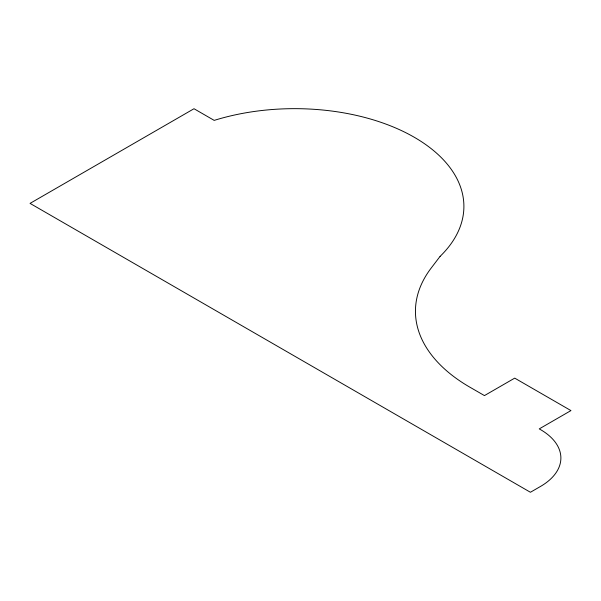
<?xml version="1.0" encoding="UTF-8"?>
<svg xmlns="http://www.w3.org/2000/svg" width="601" height="601" viewBox="0 0 601 601"><rect width="100%" height="100%" fill="white"/><g stroke="black" fill="none" stroke-linecap="round" stroke-linejoin="round"><path stroke-width="0.9" d="M440.097 256.364L431.037 268.256A185.949 107.361 0 0 0 471.477 388.103L484.451 395.593L514.711 378.127L570.95 410.588L539.247 428.896A69.641 40.207 0 0 1 540.727 486.314L530.42 492.272L30.05 203.386L194.003 108.728L214.189 120.388A169.294 97.738 0 0 1 416.778 138.741A169.294 97.738 0 0 1 440.097 256.364"/></g></svg>
